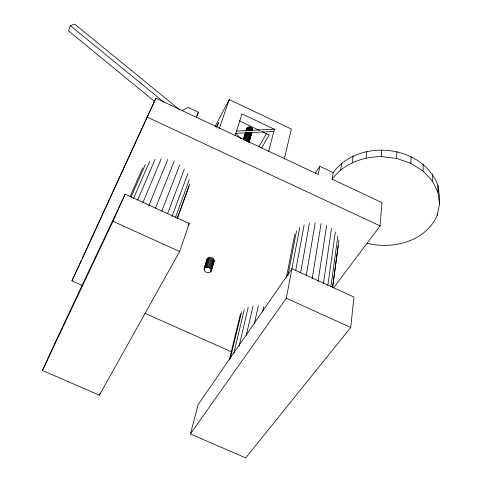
<?xml version="1.0" encoding="UTF-8"?>
<svg xmlns="http://www.w3.org/2000/svg" width="482" height="482" viewBox="0 0 482 482"><rect width="100%" height="100%" fill="white"/><g stroke="black" fill="none" stroke-linecap="round" stroke-linejoin="round"><path stroke-width="0.72" d="M207.115 259.021L204.061 269.095C203.79 272.625 210.056 274.294 211.255 270.818L214.219 260.714M367.055 243.097L368.453 243.579C393.981 249.441 425.974 241.06 437.216 215.37L437.216 213.978M437.216 215.37L439.542 203.892L437.897 192.107L437.909 185.257C422.365 144.407 358.56 137.936 333.189 172.598L332.152 179.208L381.955 202.615L380.075 225.919L333.496 287.947M211.255 270.818L214.231 260.003M437.897 192.107L432.294 180.864L432.36 174.074M432.294 180.864L423.063 171.014L423.226 164.29M252.574 130.134C252.755 125.525 245.356 126.302 246.206 130.893M423.063 171.014L410.845 163.32L411.128 156.65M410.845 163.32L396.535 158.391L396.963 151.77M332.152 179.208C343.329 163.693 362.645 156.764 381.238 156.596L381.81 150.01M350.715 327.459L353.945 297.057L291.941 268.685L198.21 404.458L190.402 433.933L245.706 457.9L350.715 327.459L286.32 298.231L299.75 227.51M366.097 158.048L366.82 151.481M352.252 162.603L353.107 156.035M332.496 287.742L338.918 240.03M332.634 287.23L338.207 245.784M330.899 286.868L337.816 236.282M327.808 285.44L335.333 232.023M323.392 283.784L331.532 228.299M340.684 169.851L341.642 163.265M318.042 281.44L326.676 225.371M312.185 278.554L321.09 223.6M306.245 275.451L315.204 222.835M300.587 272.848L309.42 223.274M333.189 172.598L319.747 166.272L318.277 174.514L155.879 98.214L71.939 280.843L82.934 285.736M295.671 270.709L304.148 224.871M286.398 277.512L294.851 234.204M287.887 275.571L296.557 230.854M262.69 311.721L263.805 306.582M254.412 323.374L258.334 305.793M246.296 335.309L253.014 306.052M284.338 159.012L291.333 129.007L229.251 99.599L215.026 126.621M239.114 346.052L248.212 307.335M233.788 353.348L244.272 309.546M229.287 359.855L240.446 313.866M230.324 358.506L241.621 311.794M268.54 151.806L274.403 129.23L241.982 113.909L234.969 135.93M210.526 272.023L212.435 265.528M248.959 141.377L251.725 131.996M249.001 141.738L251.755 132.363M211.002 271.468L213.972 261.371M248.953 142.298L251.923 132.195M248.971 142.401L251.941 132.303M211.261 270.101L210.55 268.685L213.532 258.599M248.013 141.883L250.779 132.52M251.417 130.357L252.056 128.194M211.02 269.372L213.996 259.286M248.604 141.786L251.363 132.417M252.002 130.254L252.423 128.815M210.55 268.685L209.061 267.612L212.062 257.539M246.567 141.654L249.357 132.297M249.784 130.857L250.857 127.254M209.881 268.088L212.869 258.003M247.465 141.346L250.242 131.984M250.67 130.544L251.52 127.664M204.061 269.095L205.453 267.468L208.146 267.299L211.158 257.225M246.019 140.666L248.598 132.032M249.031 130.592L250.104 126.995M206.278 267.227L209.315 257.159M244.657 139.937L247.043 132.026M247.477 130.586L248.561 126.989M207.194 267.167L210.218 257.099M245.218 140.575L247.597 132.664M248.242 130.501L249.321 126.905M204.278 269.089L207.115 259.732M243.802 138.81L245.549 133.05M204.778 267.884L207.832 257.816M243.597 139.876L245.772 132.683M246.429 130.526L247.302 127.652M205.453 267.468L208.495 257.4M243.958 140.19L246.133 132.996M246.784 130.839L247.869 127.248M243.386 139.581L245.356 133.11M246.007 130.947L246.663 128.79M204.308 268.438L207.362 258.364M243.398 139.684L245.579 132.49M246.019 131.056L246.892 128.176M179.641 251.52L189.251 223.491L125.151 194.18L55.062 342.684L42.458 370.501L99.4 395.174L179.641 251.52L112.981 221.28L42.458 370.501M219.159 128.664L229.251 99.599M217.039 126.905L218.527 122.657L216.129 127.206M179.485 109.655L74.638 24.1L70.342 25.667L68.486 30.848L154.595 101.473M177.081 218.804L189.631 184.136M177.406 218.328L189.089 186.046M175.418 217.719L189.318 179.623M171.978 216.502L187.853 173.622M167.634 213.442L184.305 169.327M99.4 395.174L100.184 393.095M161.844 211.02L179.672 164.983M196.361 117.656L198.457 112.288L188.046 107.39L182.136 110.625M155.493 208.176L174.291 160.916M148.775 205.868L167.736 159.452M142.762 202.898L161.277 158.662M137.701 200.018L155.114 159.295M133.49 198.554L149.673 161.295M130.971 197.228L145.365 164.428M130.05 196.686L142.714 167.935M112.981 221.28L125.151 194.18M82.338 258.539L155.879 98.214M71.939 280.843L81.404 260.587M196.807 115.566L198.457 112.288M188.161 225.468L189.251 223.491M259.051 146.48L266.504 133.592M261.618 147.932L269.161 134.96L262.359 131.749M315.324 173.086L319.747 166.272M190.402 433.933L286.32 298.231M273.83 131.429L235.794 133.333L240.976 138.744M236.517 131.062L274.403 129.23M381.238 156.596L396.535 158.391M208.146 267.299L209.061 267.612M144.811 313.264L231.438 351.8M147.04 117.042L380.075 225.919M239.223 120.837L259.635 130.465M70.342 25.667L164.001 102.262M437.909 185.257L439.536 196.987L439.542 203.892"/></g></svg>
